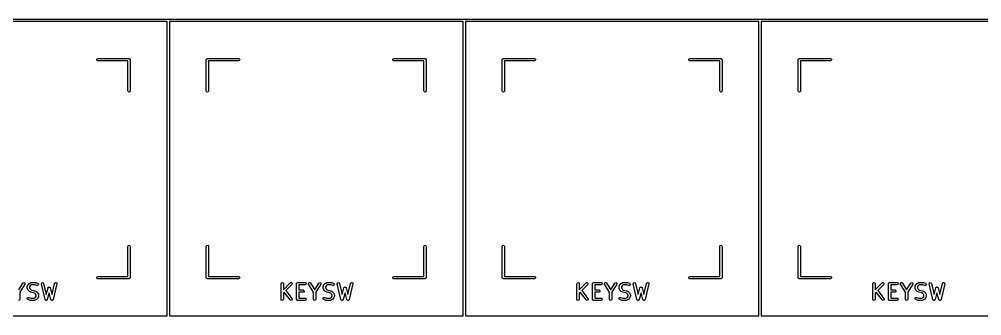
# Model space of a CAD drawing. Extents: x 382 to 810, y -162 to 0.
# Drawn here: x 605.6 to 667.5, y -83.2 to -64.1 of the extents above; entities that cross this region are included whole.
import ezdxf

# ---------------------------------------------------------------- set-up
doc = ezdxf.new("R2010")
doc.units = 0
doc.layers.add('BLACK', color=7, linetype='CONTINUOUS')

msp = doc.modelspace()

# ---------------------------------------------------------------- linework, layer by layer
at = {"layer": 'BLACK', "linetype": 'CONTINUOUS'}
for p, q in [((596.105, -64.1495), (615.155, -64.1495)), ((615.08, -64.2995), (596.18, -64.2995)), ((615.08, -83.1995), (615.08, -64.2995)), ((615.155, -64.1495), (634.205, -64.1495)), ((615.23, -64.2995), (615.23, -83.1995)), ((634.13, -64.2995), (615.23, -64.2995)), ((634.13, -83.1995), (634.13, -64.2995)), ((634.205, -64.1495), (653.255, -64.1495)), ((634.28, -64.2995), (634.28, -83.1995)), ((653.18, -64.2995), (634.28, -64.2995)), ((653.18, -83.1995), (653.18, -64.2995)), ((653.255, -64.1495), (672.305, -64.1495)), ((653.33, -64.2995), (653.33, -83.1995)), ((672.23, -64.2995), (653.33, -64.2995)), ((610.557, -66.7365), (610.582, -66.692)), ((610.566, -66.787), (610.557, -66.7365)), ((610.605, -66.82), (610.566, -66.787)), ((610.582, -66.692), (610.63, -66.6745)), ((610.63, -66.8245), (610.605, -66.82)), ((610.63, -66.6745), (612.63, -66.6745)), ((612.555, -66.8245), (610.63, -66.8245)), ((612.555, -68.7495), (612.555, -66.8245)), ((612.63, -66.6745), (612.64, -66.6762)), ((612.64, -66.6762), (612.644, -66.6756)), ((612.644, -66.6756), (612.646, -66.6773)), ((612.646, -66.6773), (612.656, -66.679)), ((612.656, -66.679), (612.671, -66.6915)), ((612.671, -66.6915), (612.688, -66.7013)), ((612.688, -66.7013), (612.69, -66.7076)), ((612.69, -66.7076), (612.695, -66.712)), ((612.695, -66.712), (612.699, -66.7312)), ((612.699, -66.7312), (612.705, -66.7495)), ((612.705, -66.7495), (612.705, -68.7495)), ((617.605, -66.7495), (617.607, -66.7397)), ((617.605, -68.7495), (617.605, -66.7495)), ((617.607, -66.7365), (617.608, -66.7336)), ((617.607, -66.7397), (617.607, -66.7365)), ((617.608, -66.7336), (617.61, -66.7238)), ((617.61, -66.7238), (617.623, -66.7089)), ((617.623, -66.7089), (617.632, -66.692)), ((617.632, -66.692), (617.639, -66.6897)), ((617.639, -66.6897), (617.643, -66.6845)), ((617.643, -66.6845), (617.662, -66.6812)), ((617.662, -66.6812), (617.68, -66.6745)), ((617.68, -66.6745), (619.68, -66.6745)), ((619.68, -66.8245), (617.755, -66.8245)), ((617.755, -66.8245), (617.755, -68.7495)), ((619.68, -66.6745), (619.706, -66.679)), ((619.729, -66.8069), (619.68, -66.8245)), ((619.706, -66.679), (619.745, -66.712)), ((619.754, -66.7625), (619.729, -66.8069)), ((619.745, -66.712), (619.754, -66.7625)), ((629.607, -66.7365), (629.632, -66.692)), ((629.616, -66.787), (629.607, -66.7365)), ((629.655, -66.82), (629.616, -66.787)), ((629.632, -66.692), (629.68, -66.6745)), ((629.68, -66.8245), (629.655, -66.82)), ((629.68, -66.6745), (631.68, -66.6745)), ((631.605, -66.8245), (629.68, -66.8245)), ((631.605, -68.7495), (631.605, -66.8245)), ((631.68, -66.6745), (631.69, -66.6762)), ((631.69, -66.6762), (631.694, -66.6756)), ((631.694, -66.6756), (631.696, -66.6773)), ((631.696, -66.6773), (631.706, -66.679)), ((631.706, -66.679), (631.721, -66.6915)), ((631.721, -66.6915), (631.738, -66.7013)), ((631.738, -66.7013), (631.74, -66.7076)), ((631.74, -66.7076), (631.745, -66.712)), ((631.745, -66.712), (631.749, -66.7312)), ((631.749, -66.7312), (631.755, -66.7495)), ((631.755, -66.7495), (631.755, -68.7495)), ((636.655, -66.7495), (636.657, -66.7397)), ((636.655, -68.7495), (636.655, -66.7495)), ((636.657, -66.7365), (636.658, -66.7336)), ((636.657, -66.7397), (636.657, -66.7365)), ((636.658, -66.7336), (636.66, -66.7238)), ((636.66, -66.7238), (636.673, -66.7089)), ((636.673, -66.7089), (636.682, -66.692)), ((636.682, -66.692), (636.689, -66.6897)), ((636.689, -66.6897), (636.693, -66.6845)), ((636.693, -66.6845), (636.712, -66.6812)), ((636.712, -66.6812), (636.73, -66.6745)), ((636.73, -66.6745), (638.73, -66.6745)), ((638.73, -66.8245), (636.805, -66.8245)), ((636.805, -66.8245), (636.805, -68.7495)), ((638.73, -66.6745), (638.756, -66.679)), ((638.779, -66.8069), (638.73, -66.8245)), ((638.756, -66.679), (638.795, -66.712)), ((638.804, -66.7625), (638.779, -66.8069)), ((638.795, -66.712), (638.804, -66.7625)), ((648.657, -66.7365), (648.682, -66.692)), ((648.666, -66.787), (648.657, -66.7365)), ((648.705, -66.82), (648.666, -66.787)), ((648.682, -66.692), (648.73, -66.6745)), ((648.73, -66.8245), (648.705, -66.82)), ((648.73, -66.6745), (650.73, -66.6745)), ((650.655, -66.8245), (648.73, -66.8245)), ((650.655, -68.7495), (650.655, -66.8245)), ((650.73, -66.6745), (650.74, -66.6762)), ((650.74, -66.6762), (650.744, -66.6756)), ((650.744, -66.6756), (650.746, -66.6773)), ((650.746, -66.6773), (650.756, -66.679)), ((650.756, -66.679), (650.771, -66.6915)), ((650.771, -66.6915), (650.788, -66.7013)), ((650.788, -66.7013), (650.79, -66.7076)), ((650.79, -66.7076), (650.795, -66.712)), ((650.795, -66.712), (650.799, -66.7312)), ((650.799, -66.7312), (650.805, -66.7495)), ((650.805, -66.7495), (650.805, -68.7495)), ((655.705, -66.7495), (655.707, -66.7397)), ((655.705, -68.7495), (655.705, -66.7495)), ((655.707, -66.7365), (655.708, -66.7336)), ((655.707, -66.7397), (655.707, -66.7365)), ((655.708, -66.7336), (655.71, -66.7238)), ((655.71, -66.7238), (655.723, -66.7089)), ((655.723, -66.7089), (655.732, -66.692)), ((655.732, -66.692), (655.739, -66.6897)), ((655.739, -66.6897), (655.743, -66.6845)), ((655.743, -66.6845), (655.762, -66.6812)), ((655.762, -66.6812), (655.78, -66.6745)), ((655.78, -66.6745), (657.78, -66.6745)), ((657.78, -66.8245), (655.855, -66.8245)), ((655.855, -66.8245), (655.855, -68.7495)), ((657.78, -66.6745), (657.806, -66.679)), ((657.829, -66.8069), (657.78, -66.8245)), ((657.806, -66.679), (657.845, -66.712)), ((657.854, -66.7625), (657.829, -66.8069)), ((657.845, -66.712), (657.854, -66.7625)), ((612.573, -68.7977), (612.555, -68.7495)), ((612.705, -68.7495), (612.701, -68.7751)), ((617.623, -68.7977), (617.605, -68.7495)), ((617.755, -68.7495), (617.751, -68.7751)), ((631.623, -68.7977), (631.605, -68.7495)), ((631.755, -68.7495), (631.751, -68.7751)), ((636.673, -68.7977), (636.655, -68.7495)), ((636.805, -68.7495), (636.801, -68.7751)), ((650.673, -68.7977), (650.655, -68.7495)), ((650.805, -68.7495), (650.801, -68.7751)), ((655.723, -68.7977), (655.705, -68.7495)), ((655.855, -68.7495), (655.851, -68.7751)), ((612.617, -68.8234), (612.573, -68.7977)), ((612.668, -68.8144), (612.617, -68.8234)), ((612.701, -68.7751), (612.668, -68.8144)), ((617.667, -68.8234), (617.623, -68.7977)), ((617.718, -68.8144), (617.667, -68.8234)), ((617.751, -68.7751), (617.718, -68.8144)), ((631.667, -68.8234), (631.623, -68.7977)), ((631.718, -68.8144), (631.667, -68.8234)), ((631.751, -68.7751), (631.718, -68.8144)), ((636.717, -68.8234), (636.673, -68.7977)), ((636.768, -68.8144), (636.717, -68.8234)), ((636.801, -68.7751), (636.768, -68.8144)), ((650.717, -68.8234), (650.673, -68.7977)), ((650.768, -68.8144), (650.717, -68.8234)), ((650.801, -68.7751), (650.768, -68.8144)), ((655.767, -68.8234), (655.723, -68.7977)), ((655.818, -68.8144), (655.767, -68.8234)), ((655.851, -68.7751), (655.818, -68.8144)), ((612.56, -78.7238), (612.593, -78.6845)), ((612.593, -78.6845), (612.644, -78.6756)), ((612.644, -78.6756), (612.688, -78.7013)), ((617.61, -78.7238), (617.643, -78.6845)), ((617.643, -78.6845), (617.694, -78.6756)), ((617.694, -78.6756), (617.738, -78.7013)), ((631.61, -78.7238), (631.643, -78.6845)), ((631.643, -78.6845), (631.694, -78.6756)), ((631.694, -78.6756), (631.738, -78.7013)), ((636.66, -78.7238), (636.693, -78.6845)), ((636.693, -78.6845), (636.744, -78.6756)), ((636.744, -78.6756), (636.788, -78.7013)), ((650.66, -78.7238), (650.693, -78.6845)), ((650.693, -78.6845), (650.744, -78.6756)), ((650.744, -78.6756), (650.788, -78.7013)), ((655.71, -78.7238), (655.743, -78.6845)), ((655.743, -78.6845), (655.794, -78.6756)), ((655.794, -78.6756), (655.838, -78.7013)), ((612.555, -78.7495), (612.56, -78.7238)), ((612.555, -80.6745), (612.555, -78.7495)), ((612.688, -78.7013), (612.705, -78.7495)), ((612.705, -78.7495), (612.705, -80.7495)), ((617.605, -78.7495), (617.61, -78.7238)), ((617.605, -80.7495), (617.605, -78.7495)), ((617.738, -78.7013), (617.755, -78.7495)), ((617.755, -78.7495), (617.755, -80.6745)), ((631.605, -78.7495), (631.61, -78.7238)), ((631.605, -80.6745), (631.605, -78.7495)), ((631.738, -78.7013), (631.755, -78.7495)), ((631.755, -78.7495), (631.755, -80.7495)), ((636.655, -78.7495), (636.66, -78.7238)), ((636.655, -80.7495), (636.655, -78.7495)), ((636.788, -78.7013), (636.805, -78.7495)), ((636.805, -78.7495), (636.805, -80.6745)), ((650.655, -78.7495), (650.66, -78.7238)), ((650.655, -80.6745), (650.655, -78.7495)), ((650.788, -78.7013), (650.805, -78.7495)), ((650.805, -78.7495), (650.805, -80.7495)), ((655.705, -78.7495), (655.71, -78.7238)), ((655.705, -80.7495), (655.705, -78.7495)), ((655.838, -78.7013), (655.855, -78.7495)), ((655.855, -78.7495), (655.855, -80.6745)), ((605.535, -81.5259), (605.805, -81.1015)), ((605.805, -81.1015), (605.823, -81.0823)), ((605.823, -81.0823), (605.872, -81.0669)), ((605.872, -81.0669), (605.919, -81.0865)), ((605.919, -81.0865), (605.943, -81.132)), ((605.943, -81.132), (605.932, -81.1821)), ((606.149, -81.184), (606.197, -81.1364)), ((606.197, -81.1364), (606.215, -81.1235)), ((606.215, -81.1235), (606.216, -81.1223)), ((606.216, -81.1223), (606.311, -81.0747)), ((606.311, -81.0747), (606.336, -81.0673)), ((606.336, -81.0673), (606.341, -81.0683)), ((606.341, -81.0683), (606.345, -81.0668)), ((606.345, -81.0668), (606.583, -81.0668)), ((606.583, -81.0668), (606.605, -81.0707)), ((606.605, -81.0707), (606.607, -81.0707)), ((606.607, -81.0707), (606.749, -81.1183)), ((606.749, -81.1183), (606.772, -81.1307)), ((606.772, -81.1307), (606.799, -81.1744)), ((606.985, -81.1332), (607.008, -81.0873)), ((606.986, -81.1592), (606.985, -81.1332)), ((607.224, -82.1592), (606.986, -81.1592)), ((607.008, -81.0873), (607.055, -81.0669)), ((607.055, -81.0669), (607.104, -81.0816)), ((607.104, -81.0816), (607.132, -81.1244)), ((607.132, -81.1244), (607.301, -81.8353)), ((607.674, -81.8353), (607.843, -81.1244)), ((607.989, -81.1592), (607.751, -82.1592)), ((607.843, -81.1244), (607.854, -81.1005)), ((607.854, -81.1005), (607.895, -81.0699)), ((607.895, -81.0699), (607.946, -81.073)), ((607.946, -81.073), (607.983, -81.1082)), ((607.983, -81.1082), (607.989, -81.1592)), ((610.557, -80.7365), (610.582, -80.692)), ((610.566, -80.787), (610.557, -80.7365)), ((610.605, -80.82), (610.566, -80.787)), ((610.582, -80.692), (610.63, -80.6745)), ((610.63, -80.8245), (610.605, -80.82)), ((610.63, -80.6745), (612.555, -80.6745)), ((612.63, -80.8245), (610.63, -80.8245)), ((612.649, -80.8178), (612.63, -80.8245)), ((612.668, -80.8144), (612.649, -80.8178)), ((612.672, -80.8093), (612.668, -80.8144)), ((612.679, -80.8069), (612.672, -80.8093)), ((612.688, -80.7901), (612.679, -80.8069)), ((612.701, -80.7751), (612.688, -80.7901)), ((612.703, -80.7654), (612.701, -80.7751)), ((612.704, -80.7625), (612.703, -80.7654)), ((612.705, -80.7495), (612.704, -80.7592)), ((612.704, -80.7592), (612.704, -80.7625)), ((617.612, -80.7678), (617.605, -80.7495)), ((617.616, -80.787), (617.612, -80.7678)), ((617.621, -80.7913), (617.616, -80.787)), ((617.623, -80.7977), (617.621, -80.7913)), ((617.64, -80.8074), (617.623, -80.7977)), ((617.655, -80.82), (617.64, -80.8074)), ((617.665, -80.8217), (617.655, -80.82)), ((617.667, -80.8234), (617.665, -80.8217)), ((617.671, -80.8228), (617.667, -80.8234)), ((617.68, -80.8245), (617.671, -80.8228)), ((619.68, -80.8245), (617.68, -80.8245)), ((617.755, -80.6745), (619.68, -80.6745)), ((619.68, -80.6745), (619.706, -80.679)), ((619.729, -80.8069), (619.68, -80.8245)), ((619.706, -80.679), (619.745, -80.712)), ((619.754, -80.7625), (619.729, -80.8069)), ((619.745, -80.712), (619.754, -80.7625)), ((622.415, -81.1418), (622.42, -81.1162)), ((622.415, -82.1418), (622.415, -81.1418)), ((622.42, -81.1162), (622.453, -81.0769)), ((622.453, -81.0769), (622.503, -81.0679)), ((622.503, -81.0679), (622.547, -81.0936)), ((622.547, -81.0936), (622.565, -81.1418)), ((622.565, -81.5322), (623.008, -81.0888)), ((622.565, -81.1418), (622.565, -81.5322)), ((623.008, -81.0888), (623.03, -81.0738)), ((623.03, -81.0738), (623.081, -81.0694)), ((623.081, -81.0694), (623.123, -81.0988)), ((623.136, -81.1483), (623.114, -81.1948)), ((623.123, -81.0988), (623.136, -81.1483)), ((623.415, -81.1418), (623.417, -81.1321)), ((623.415, -82.1418), (623.415, -81.1418)), ((623.416, -81.1288), (623.418, -81.1259)), ((623.417, -81.1321), (623.416, -81.1288)), ((623.418, -81.1259), (623.42, -81.1162)), ((623.42, -81.1162), (623.432, -81.1012)), ((623.432, -81.1012), (623.442, -81.0844)), ((623.442, -81.0844), (623.448, -81.082)), ((623.448, -81.082), (623.453, -81.0769)), ((623.453, -81.0769), (623.472, -81.0735)), ((623.472, -81.0735), (623.49, -81.0668)), ((623.49, -81.0668), (623.966, -81.0668)), ((623.966, -81.0668), (623.992, -81.0713)), ((623.992, -81.0713), (624.031, -81.1043)), ((624.04, -81.1548), (624.014, -81.1993)), ((624.031, -81.1043), (624.04, -81.1548)), ((624.179, -81.158), (624.185, -81.1071)), ((624.189, -81.1821), (624.179, -81.158)), ((624.185, -81.1071), (624.223, -81.0725)), ((624.223, -81.0725), (624.275, -81.0703)), ((624.275, -81.0703), (624.315, -81.1015)), ((624.315, -81.1015), (624.585, -81.5259)), ((624.585, -81.5259), (624.855, -81.1015)), ((624.855, -81.1015), (624.873, -81.0823)), ((624.873, -81.0823), (624.922, -81.0669)), ((624.922, -81.0669), (624.969, -81.0865)), ((624.969, -81.0865), (624.993, -81.132)), ((624.993, -81.132), (624.982, -81.1821)), ((625.199, -81.184), (625.247, -81.1364)), ((625.247, -81.1364), (625.265, -81.1235)), ((625.265, -81.1235), (625.266, -81.1223)), ((625.266, -81.1223), (625.361, -81.0747)), ((625.361, -81.0747), (625.386, -81.0673)), ((625.386, -81.0673), (625.391, -81.0683)), ((625.391, -81.0683), (625.395, -81.0668)), ((625.395, -81.0668), (625.633, -81.0668)), ((625.633, -81.0668), (625.655, -81.0707)), ((625.655, -81.0707), (625.657, -81.0707)), ((625.657, -81.0707), (625.799, -81.1183)), ((625.799, -81.1183), (625.822, -81.1307)), ((625.822, -81.1307), (625.849, -81.1744)), ((626.035, -81.1332), (626.058, -81.0873)), ((626.036, -81.1592), (626.035, -81.1332)), ((626.274, -82.1592), (626.036, -81.1592)), ((626.058, -81.0873), (626.105, -81.0669)), ((626.105, -81.0669), (626.154, -81.0816)), ((626.154, -81.0816), (626.182, -81.1244)), ((626.182, -81.1244), (626.351, -81.8353)), ((626.724, -81.8353), (626.893, -81.1244)), ((627.039, -81.1592), (626.801, -82.1592)), ((626.893, -81.1244), (626.904, -81.1005)), ((626.904, -81.1005), (626.945, -81.0699)), ((626.945, -81.0699), (626.996, -81.073)), ((626.996, -81.073), (627.033, -81.1082)), ((627.033, -81.1082), (627.039, -81.1592)), ((629.607, -80.7365), (629.632, -80.692)), ((629.616, -80.787), (629.607, -80.7365)), ((629.655, -80.82), (629.616, -80.787)), ((629.632, -80.692), (629.68, -80.6745)), ((629.68, -80.8245), (629.655, -80.82)), ((629.68, -80.6745), (631.605, -80.6745)), ((631.68, -80.8245), (629.68, -80.8245)), ((631.699, -80.8178), (631.68, -80.8245)), ((631.718, -80.8144), (631.699, -80.8178)), ((631.722, -80.8093), (631.718, -80.8144)), ((631.729, -80.8069), (631.722, -80.8093)), ((631.738, -80.7901), (631.729, -80.8069)), ((631.751, -80.7751), (631.738, -80.7901)), ((631.753, -80.7654), (631.751, -80.7751)), ((631.754, -80.7625), (631.753, -80.7654)), ((631.755, -80.7495), (631.754, -80.7592)), ((631.754, -80.7592), (631.754, -80.7625)), ((636.662, -80.7678), (636.655, -80.7495)), ((636.666, -80.787), (636.662, -80.7678)), ((636.671, -80.7913), (636.666, -80.787)), ((636.673, -80.7977), (636.671, -80.7913)), ((636.69, -80.8074), (636.673, -80.7977)), ((636.705, -80.82), (636.69, -80.8074)), ((636.715, -80.8217), (636.705, -80.82)), ((636.717, -80.8234), (636.715, -80.8217)), ((636.721, -80.8228), (636.717, -80.8234)), ((636.73, -80.8245), (636.721, -80.8228)), ((638.73, -80.8245), (636.73, -80.8245)), ((636.805, -80.6745), (638.73, -80.6745)), ((638.73, -80.6745), (638.756, -80.679)), ((638.779, -80.8069), (638.73, -80.8245)), ((638.756, -80.679), (638.795, -80.712)), ((638.804, -80.7625), (638.779, -80.8069)), ((638.795, -80.712), (638.804, -80.7625)), ((641.465, -81.1418), (641.47, -81.1162)), ((641.465, -82.1418), (641.465, -81.1418)), ((641.47, -81.1162), (641.503, -81.0769)), ((641.503, -81.0769), (641.553, -81.0679)), ((641.553, -81.0679), (641.597, -81.0936)), ((641.597, -81.0936), (641.615, -81.1418)), ((641.615, -81.5322), (642.058, -81.0888)), ((641.615, -81.1418), (641.615, -81.5322)), ((642.058, -81.0888), (642.08, -81.0738)), ((642.08, -81.0738), (642.131, -81.0694)), ((642.131, -81.0694), (642.173, -81.0988)), ((642.186, -81.1483), (642.164, -81.1948)), ((642.173, -81.0988), (642.186, -81.1483)), ((642.465, -81.1418), (642.467, -81.1321)), ((642.465, -82.1418), (642.465, -81.1418)), ((642.466, -81.1288), (642.468, -81.1259)), ((642.467, -81.1321), (642.466, -81.1288)), ((642.468, -81.1259), (642.47, -81.1162)), ((642.47, -81.1162), (642.482, -81.1012)), ((642.482, -81.1012), (642.492, -81.0844)), ((642.492, -81.0844), (642.498, -81.082)), ((642.498, -81.082), (642.503, -81.0769)), ((642.503, -81.0769), (642.522, -81.0735)), ((642.522, -81.0735), (642.54, -81.0668)), ((642.54, -81.0668), (643.016, -81.0668)), ((643.016, -81.0668), (643.042, -81.0713)), ((643.042, -81.0713), (643.081, -81.1043)), ((643.09, -81.1548), (643.064, -81.1993)), ((643.081, -81.1043), (643.09, -81.1548)), ((643.229, -81.158), (643.235, -81.1071)), ((643.239, -81.1821), (643.229, -81.158)), ((643.235, -81.1071), (643.273, -81.0725)), ((643.273, -81.0725), (643.325, -81.0703)), ((643.325, -81.0703), (643.365, -81.1015)), ((643.365, -81.1015), (643.635, -81.5259)), ((643.635, -81.5259), (643.905, -81.1015)), ((643.905, -81.1015), (643.923, -81.0823)), ((643.923, -81.0823), (643.972, -81.0669)), ((643.972, -81.0669), (644.019, -81.0865)), ((644.019, -81.0865), (644.043, -81.132)), ((644.043, -81.132), (644.032, -81.1821)), ((644.249, -81.184), (644.297, -81.1364)), ((644.297, -81.1364), (644.315, -81.1235)), ((644.315, -81.1235), (644.316, -81.1223)), ((644.316, -81.1223), (644.411, -81.0747)), ((644.411, -81.0747), (644.436, -81.0673)), ((644.436, -81.0673), (644.441, -81.0683)), ((644.441, -81.0683), (644.445, -81.0668)), ((644.445, -81.0668), (644.683, -81.0668)), ((644.683, -81.0668), (644.705, -81.0707)), ((644.705, -81.0707), (644.707, -81.0707)), ((644.707, -81.0707), (644.849, -81.1183)), ((644.849, -81.1183), (644.872, -81.1307)), ((644.872, -81.1307), (644.899, -81.1744)), ((645.085, -81.1332), (645.108, -81.0873)), ((645.086, -81.1592), (645.085, -81.1332)), ((645.324, -82.1592), (645.086, -81.1592)), ((645.108, -81.0873), (645.155, -81.0669)), ((645.155, -81.0669), (645.204, -81.0816)), ((645.204, -81.0816), (645.232, -81.1244)), ((645.232, -81.1244), (645.401, -81.8353)), ((645.774, -81.8353), (645.943, -81.1244)), ((646.089, -81.1592), (645.851, -82.1592)), ((645.943, -81.1244), (645.954, -81.1005)), ((645.954, -81.1005), (645.995, -81.0699)), ((645.995, -81.0699), (646.046, -81.073)), ((646.046, -81.073), (646.083, -81.1082)), ((646.083, -81.1082), (646.089, -81.1592)), ((648.657, -80.7365), (648.682, -80.692)), ((648.666, -80.787), (648.657, -80.7365)), ((648.705, -80.82), (648.666, -80.787)), ((648.682, -80.692), (648.73, -80.6745)), ((648.73, -80.8245), (648.705, -80.82)), ((648.73, -80.6745), (650.655, -80.6745)), ((650.73, -80.8245), (648.73, -80.8245)), ((650.749, -80.8178), (650.73, -80.8245)), ((650.768, -80.8144), (650.749, -80.8178)), ((650.772, -80.8093), (650.768, -80.8144)), ((650.779, -80.8069), (650.772, -80.8093)), ((650.788, -80.7901), (650.779, -80.8069)), ((650.801, -80.7751), (650.788, -80.7901)), ((650.803, -80.7654), (650.801, -80.7751)), ((650.804, -80.7625), (650.803, -80.7654)), ((650.805, -80.7495), (650.804, -80.7592)), ((650.804, -80.7592), (650.804, -80.7625)), ((655.712, -80.7678), (655.705, -80.7495)), ((655.716, -80.787), (655.712, -80.7678)), ((655.721, -80.7913), (655.716, -80.787)), ((655.723, -80.7977), (655.721, -80.7913)), ((655.74, -80.8074), (655.723, -80.7977)), ((655.755, -80.82), (655.74, -80.8074)), ((655.765, -80.8217), (655.755, -80.82)), ((655.767, -80.8234), (655.765, -80.8217)), ((655.771, -80.8228), (655.767, -80.8234)), ((655.78, -80.8245), (655.771, -80.8228)), ((657.78, -80.8245), (655.78, -80.8245)), ((655.855, -80.6745), (657.78, -80.6745)), ((657.78, -80.6745), (657.806, -80.679)), ((657.829, -80.8069), (657.78, -80.8245)), ((657.806, -80.679), (657.845, -80.712)), ((657.854, -80.7625), (657.829, -80.8069)), ((657.845, -80.712), (657.854, -80.7625)), ((660.515, -81.1418), (660.52, -81.1162)), ((660.515, -82.1418), (660.515, -81.1418)), ((660.52, -81.1162), (660.553, -81.0769)), ((660.553, -81.0769), (660.603, -81.0679)), ((660.603, -81.0679), (660.647, -81.0936)), ((660.647, -81.0936), (660.665, -81.1418)), ((660.665, -81.5322), (661.108, -81.0888)), ((660.665, -81.1418), (660.665, -81.5322)), ((661.108, -81.0888), (661.13, -81.0738)), ((661.13, -81.0738), (661.181, -81.0694)), ((661.181, -81.0694), (661.223, -81.0988)), ((661.236, -81.1483), (661.214, -81.1948)), ((661.223, -81.0988), (661.236, -81.1483)), ((661.515, -81.1418), (661.517, -81.1321)), ((661.515, -82.1418), (661.515, -81.1418)), ((661.516, -81.1288), (661.518, -81.1259)), ((661.517, -81.1321), (661.516, -81.1288)), ((661.518, -81.1259), (661.52, -81.1162)), ((661.52, -81.1162), (661.532, -81.1012)), ((661.532, -81.1012), (661.542, -81.0844)), ((661.542, -81.0844), (661.548, -81.082)), ((661.548, -81.082), (661.553, -81.0769)), ((661.553, -81.0769), (661.572, -81.0735)), ((661.572, -81.0735), (661.59, -81.0668)), ((661.59, -81.0668), (662.066, -81.0668)), ((662.066, -81.0668), (662.092, -81.0713)), ((662.092, -81.0713), (662.131, -81.1043)), ((662.14, -81.1548), (662.114, -81.1993)), ((662.131, -81.1043), (662.14, -81.1548)), ((662.279, -81.158), (662.285, -81.1071)), ((662.289, -81.1821), (662.279, -81.158)), ((662.285, -81.1071), (662.323, -81.0725)), ((662.323, -81.0725), (662.375, -81.0703)), ((662.375, -81.0703), (662.415, -81.1015)), ((662.415, -81.1015), (662.685, -81.5259)), ((662.685, -81.5259), (662.955, -81.1015)), ((662.955, -81.1015), (662.973, -81.0823)), ((662.973, -81.0823), (663.022, -81.0669)), ((663.022, -81.0669), (663.069, -81.0865)), ((663.069, -81.0865), (663.093, -81.132)), ((663.093, -81.132), (663.082, -81.1821)), ((663.299, -81.184), (663.347, -81.1364)), ((663.347, -81.1364), (663.365, -81.1235)), ((663.365, -81.1235), (663.366, -81.1223)), ((663.366, -81.1223), (663.461, -81.0747)), ((663.461, -81.0747), (663.486, -81.0673)), ((663.486, -81.0673), (663.491, -81.0683)), ((663.491, -81.0683), (663.495, -81.0668)), ((663.495, -81.0668), (663.733, -81.0668)), ((663.733, -81.0668), (663.755, -81.0707)), ((663.755, -81.0707), (663.757, -81.0707)), ((663.757, -81.0707), (663.899, -81.1183)), ((663.899, -81.1183), (663.922, -81.1307)), ((663.922, -81.1307), (663.949, -81.1744)), ((664.135, -81.1332), (664.158, -81.0873)), ((664.136, -81.1592), (664.135, -81.1332)), ((664.374, -82.1592), (664.136, -81.1592)), ((664.158, -81.0873), (664.205, -81.0669)), ((664.205, -81.0669), (664.254, -81.0816)), ((664.254, -81.0816), (664.282, -81.1244)), ((664.282, -81.1244), (664.451, -81.8353)), ((664.824, -81.8353), (664.993, -81.1244)), ((665.139, -81.1592), (664.901, -82.1592)), ((664.993, -81.1244), (665.004, -81.1005)), ((665.004, -81.1005), (665.045, -81.0699)), ((665.045, -81.0699), (665.096, -81.073)), ((665.096, -81.073), (665.133, -81.1082)), ((665.133, -81.1082), (665.139, -81.1592)), ((605.932, -81.1821), (605.61, -81.6875)), ((605.61, -81.6875), (605.61, -82.1418)), ((606.079, -81.3323), (606.084, -81.3066)), ((606.079, -81.4275), (606.079, -81.3323)), ((606.081, -81.4317), (606.079, -81.4275)), ((606.08, -81.4361), (606.081, -81.4317)), ((606.087, -81.4611), (606.08, -81.4361)), ((606.084, -81.3066), (606.087, -81.3032)), ((606.087, -81.2987), (606.135, -81.2035)), ((606.087, -81.3032), (606.087, -81.2987)), ((606.135, -81.5563), (606.087, -81.4611)), ((606.135, -81.2035), (606.148, -81.1855)), ((606.136, -81.5574), (606.135, -81.5563)), ((606.149, -81.5758), (606.136, -81.5574)), ((606.148, -81.1855), (606.149, -81.184)), ((606.197, -81.6234), (606.149, -81.5758)), ((606.198, -81.6241), (606.197, -81.6234)), ((606.216, -81.6375), (606.198, -81.6241)), ((606.311, -81.6851), (606.216, -81.6375)), ((606.264, -81.2815), (606.229, -81.35)), ((606.229, -81.35), (606.229, -81.4098)), ((606.229, -81.4098), (606.264, -81.4783)), ((606.294, -81.2511), (606.264, -81.2815)), ((606.264, -81.4783), (606.294, -81.5087)), ((606.362, -81.2168), (606.294, -81.2511)), ((606.294, -81.5087), (606.371, -81.5472)), ((606.315, -81.6855), (606.311, -81.6851)), ((606.327, -81.6908), (606.315, -81.6855)), ((606.509, -81.7364), (606.327, -81.6908)), ((606.571, -81.2168), (606.362, -81.2168)), ((606.371, -81.5472), (606.553, -81.5929)), ((606.586, -81.7749), (606.509, -81.7364)), ((606.553, -81.5929), (606.565, -81.5981)), ((606.565, -81.5981), (606.569, -81.5985)), ((606.569, -81.5985), (606.664, -81.6462)), ((606.702, -81.2606), (606.571, -81.2168)), ((606.616, -81.8053), (606.586, -81.7749)), ((606.664, -81.6462), (606.682, -81.6595)), ((606.682, -81.6595), (606.684, -81.6602)), ((606.684, -81.6602), (606.731, -81.7078)), ((606.753, -81.2592), (606.702, -81.2606)), ((606.731, -81.7078), (606.744, -81.7262)), ((606.744, -81.7262), (606.745, -81.7273)), ((606.745, -81.7273), (606.793, -81.8226)), ((606.792, -81.2251), (606.753, -81.2592)), ((606.799, -81.1744), (606.792, -81.2251)), ((607.301, -81.8353), (607.415, -81.4082)), ((607.488, -81.7186), (607.37, -82.1611)), ((607.415, -81.4082), (607.426, -81.3846)), ((607.426, -81.3846), (607.432, -81.3806)), ((607.432, -81.3806), (607.435, -81.3744)), ((607.435, -81.3744), (607.452, -81.3662)), ((607.452, -81.3662), (607.468, -81.3551)), ((607.468, -81.3551), (607.475, -81.3557)), ((607.475, -81.3557), (607.481, -81.3528)), ((607.481, -81.3528), (607.5, -81.3578)), ((607.606, -82.1611), (607.488, -81.7186)), ((607.5, -81.3578), (607.519, -81.3595)), ((607.519, -81.3595), (607.524, -81.3644)), ((607.524, -81.3644), (607.531, -81.3661)), ((607.531, -81.3661), (607.542, -81.382)), ((607.542, -81.382), (607.556, -81.3957)), ((607.556, -81.3957), (607.556, -81.4026)), ((607.556, -81.4026), (607.56, -81.4082)), ((607.56, -81.4082), (607.674, -81.8353)), ((622.625, -81.6846), (622.565, -81.7443)), ((622.565, -81.7443), (622.565, -82.1418)), ((623.001, -82.1868), (622.625, -81.6846)), ((623.114, -81.1948), (622.732, -81.5774)), ((622.732, -81.5774), (623.121, -82.0968)), ((623.966, -81.2168), (623.565, -81.2168)), ((623.565, -81.2168), (623.565, -81.543)), ((623.565, -81.543), (623.823, -81.543)), ((623.823, -81.693), (623.565, -81.693)), ((623.565, -81.693), (623.565, -82.0668)), ((623.823, -81.543), (623.849, -81.5475)), ((623.872, -81.6755), (623.823, -81.693)), ((623.849, -81.5475), (623.888, -81.5805)), ((623.897, -81.631), (623.872, -81.6755)), ((623.888, -81.5805), (623.897, -81.631)), ((624.014, -81.1993), (623.966, -81.2168)), ((624.51, -81.6875), (624.189, -81.1821)), ((624.51, -82.1418), (624.51, -81.6875)), ((624.982, -81.1821), (624.66, -81.6875)), ((624.66, -81.6875), (624.66, -82.1418)), ((625.129, -81.3323), (625.134, -81.3066)), ((625.129, -81.4275), (625.129, -81.3323)), ((625.131, -81.4317), (625.129, -81.4275)), ((625.13, -81.4361), (625.131, -81.4317)), ((625.137, -81.4611), (625.13, -81.4361)), ((625.134, -81.3066), (625.137, -81.3032)), ((625.137, -81.2987), (625.185, -81.2035)), ((625.137, -81.3032), (625.137, -81.2987)), ((625.185, -81.5563), (625.137, -81.4611)), ((625.185, -81.2035), (625.198, -81.1855)), ((625.186, -81.5574), (625.185, -81.5563)), ((625.199, -81.5758), (625.186, -81.5574)), ((625.198, -81.1855), (625.199, -81.184)), ((625.247, -81.6234), (625.199, -81.5758)), ((625.248, -81.6241), (625.247, -81.6234)), ((625.266, -81.6375), (625.248, -81.6241)), ((625.361, -81.6851), (625.266, -81.6375)), ((625.314, -81.2815), (625.279, -81.35)), ((625.279, -81.35), (625.279, -81.4098)), ((625.279, -81.4098), (625.314, -81.4783)), ((625.344, -81.2511), (625.314, -81.2815)), ((625.314, -81.4783), (625.344, -81.5087)), ((625.412, -81.2168), (625.344, -81.2511)), ((625.344, -81.5087), (625.421, -81.5472)), ((625.365, -81.6855), (625.361, -81.6851)), ((625.377, -81.6908), (625.365, -81.6855)), ((625.559, -81.7364), (625.377, -81.6908)), ((625.621, -81.2168), (625.412, -81.2168)), ((625.421, -81.5472), (625.603, -81.5929)), ((625.636, -81.7749), (625.559, -81.7364)), ((625.603, -81.5929), (625.615, -81.5981)), ((625.615, -81.5981), (625.619, -81.5985)), ((625.619, -81.5985), (625.714, -81.6462)), ((625.752, -81.2606), (625.621, -81.2168)), ((625.666, -81.8053), (625.636, -81.7749)), ((625.714, -81.6462), (625.732, -81.6595)), ((625.732, -81.6595), (625.734, -81.6602)), ((625.734, -81.6602), (625.781, -81.7078)), ((625.803, -81.2592), (625.752, -81.2606)), ((625.781, -81.7078), (625.794, -81.7262)), ((625.794, -81.7262), (625.795, -81.7273)), ((625.795, -81.7273), (625.843, -81.8226)), ((625.842, -81.2251), (625.803, -81.2592)), ((625.849, -81.1744), (625.842, -81.2251)), ((626.351, -81.8353), (626.465, -81.4082)), ((626.538, -81.7186), (626.42, -82.1611)), ((626.465, -81.4082), (626.476, -81.3846)), ((626.476, -81.3846), (626.482, -81.3806)), ((626.482, -81.3806), (626.485, -81.3744)), ((626.485, -81.3744), (626.502, -81.3662)), ((626.502, -81.3662), (626.518, -81.3551)), ((626.518, -81.3551), (626.525, -81.3557)), ((626.525, -81.3557), (626.531, -81.3528)), ((626.531, -81.3528), (626.55, -81.3578)), ((626.656, -82.1611), (626.538, -81.7186)), ((626.55, -81.3578), (626.569, -81.3595)), ((626.569, -81.3595), (626.574, -81.3644)), ((626.574, -81.3644), (626.581, -81.3661)), ((626.581, -81.3661), (626.592, -81.382)), ((626.592, -81.382), (626.606, -81.3957)), ((626.606, -81.3957), (626.606, -81.4026)), ((626.606, -81.4026), (626.61, -81.4082)), ((626.61, -81.4082), (626.724, -81.8353)), ((641.675, -81.6846), (641.615, -81.7443)), ((641.615, -81.7443), (641.615, -82.1418)), ((642.051, -82.1868), (641.675, -81.6846)), ((642.164, -81.1948), (641.782, -81.5774)), ((641.782, -81.5774), (642.171, -82.0968)), ((643.016, -81.2168), (642.615, -81.2168)), ((642.615, -81.2168), (642.615, -81.543)), ((642.615, -81.543), (642.873, -81.543)), ((642.873, -81.693), (642.615, -81.693)), ((642.615, -81.693), (642.615, -82.0668)), ((642.873, -81.543), (642.899, -81.5475)), ((642.922, -81.6755), (642.873, -81.693)), ((642.899, -81.5475), (642.938, -81.5805)), ((642.947, -81.631), (642.922, -81.6755)), ((642.938, -81.5805), (642.947, -81.631)), ((643.064, -81.1993), (643.016, -81.2168)), ((643.56, -81.6875), (643.239, -81.1821)), ((643.56, -82.1418), (643.56, -81.6875)), ((644.032, -81.1821), (643.71, -81.6875)), ((643.71, -81.6875), (643.71, -82.1418)), ((644.179, -81.3323), (644.184, -81.3066)), ((644.179, -81.4275), (644.179, -81.3323)), ((644.181, -81.4317), (644.179, -81.4275)), ((644.18, -81.4361), (644.181, -81.4317)), ((644.187, -81.4611), (644.18, -81.4361)), ((644.184, -81.3066), (644.187, -81.3032)), ((644.187, -81.2987), (644.235, -81.2035)), ((644.187, -81.3032), (644.187, -81.2987)), ((644.235, -81.5563), (644.187, -81.4611)), ((644.235, -81.2035), (644.248, -81.1855)), ((644.236, -81.5574), (644.235, -81.5563)), ((644.249, -81.5758), (644.236, -81.5574)), ((644.248, -81.1855), (644.249, -81.184)), ((644.297, -81.6234), (644.249, -81.5758)), ((644.298, -81.6241), (644.297, -81.6234)), ((644.316, -81.6375), (644.298, -81.6241)), ((644.411, -81.6851), (644.316, -81.6375)), ((644.364, -81.2815), (644.329, -81.35)), ((644.329, -81.35), (644.329, -81.4098)), ((644.329, -81.4098), (644.364, -81.4783)), ((644.394, -81.2511), (644.364, -81.2815)), ((644.364, -81.4783), (644.394, -81.5087)), ((644.462, -81.2168), (644.394, -81.2511)), ((644.394, -81.5087), (644.471, -81.5472)), ((644.415, -81.6855), (644.411, -81.6851)), ((644.427, -81.6908), (644.415, -81.6855)), ((644.609, -81.7364), (644.427, -81.6908)), ((644.671, -81.2168), (644.462, -81.2168)), ((644.471, -81.5472), (644.653, -81.5929)), ((644.686, -81.7749), (644.609, -81.7364)), ((644.653, -81.5929), (644.665, -81.5981)), ((644.665, -81.5981), (644.669, -81.5985)), ((644.669, -81.5985), (644.764, -81.6462)), ((644.802, -81.2606), (644.671, -81.2168)), ((644.716, -81.8053), (644.686, -81.7749)), ((644.764, -81.6462), (644.782, -81.6595)), ((644.782, -81.6595), (644.784, -81.6602)), ((644.784, -81.6602), (644.831, -81.7078)), ((644.853, -81.2592), (644.802, -81.2606)), ((644.831, -81.7078), (644.844, -81.7262)), ((644.844, -81.7262), (644.845, -81.7273)), ((644.845, -81.7273), (644.893, -81.8226)), ((644.892, -81.2251), (644.853, -81.2592)), ((644.899, -81.1744), (644.892, -81.2251)), ((645.401, -81.8353), (645.515, -81.4082)), ((645.588, -81.7186), (645.47, -82.1611)), ((645.515, -81.4082), (645.526, -81.3846)), ((645.526, -81.3846), (645.532, -81.3806)), ((645.532, -81.3806), (645.535, -81.3744)), ((645.535, -81.3744), (645.552, -81.3662)), ((645.552, -81.3662), (645.568, -81.3551)), ((645.568, -81.3551), (645.575, -81.3557)), ((645.575, -81.3557), (645.581, -81.3528)), ((645.581, -81.3528), (645.6, -81.3578)), ((645.706, -82.1611), (645.588, -81.7186)), ((645.6, -81.3578), (645.619, -81.3595)), ((645.619, -81.3595), (645.624, -81.3644)), ((645.624, -81.3644), (645.631, -81.3661)), ((645.631, -81.3661), (645.642, -81.382)), ((645.642, -81.382), (645.656, -81.3957)), ((645.656, -81.3957), (645.656, -81.4026)), ((645.656, -81.4026), (645.66, -81.4082)), ((645.66, -81.4082), (645.774, -81.8353)), ((660.725, -81.6846), (660.665, -81.7443)), ((660.665, -81.7443), (660.665, -82.1418)), ((661.101, -82.1868), (660.725, -81.6846)), ((661.214, -81.1948), (660.832, -81.5774)), ((660.832, -81.5774), (661.221, -82.0968)), ((662.066, -81.2168), (661.665, -81.2168)), ((661.665, -81.2168), (661.665, -81.543)), ((661.665, -81.543), (661.923, -81.543)), ((661.923, -81.693), (661.665, -81.693)), ((661.665, -81.693), (661.665, -82.0668)), ((661.923, -81.543), (661.949, -81.5475)), ((661.972, -81.6755), (661.923, -81.693)), ((661.949, -81.5475), (661.988, -81.5805)), ((661.997, -81.631), (661.972, -81.6755)), ((661.988, -81.5805), (661.997, -81.631)), ((662.114, -81.1993), (662.066, -81.2168)), ((662.61, -81.6875), (662.289, -81.1821)), ((662.61, -82.1418), (662.61, -81.6875)), ((663.082, -81.1821), (662.76, -81.6875)), ((662.76, -81.6875), (662.76, -82.1418)), ((663.229, -81.3323), (663.234, -81.3066)), ((663.229, -81.4275), (663.229, -81.3323)), ((663.231, -81.4317), (663.229, -81.4275)), ((663.23, -81.4361), (663.231, -81.4317)), ((663.237, -81.4611), (663.23, -81.4361)), ((663.234, -81.3066), (663.237, -81.3032)), ((663.237, -81.2987), (663.285, -81.2035)), ((663.237, -81.3032), (663.237, -81.2987)), ((663.285, -81.5563), (663.237, -81.4611)), ((663.285, -81.2035), (663.298, -81.1855)), ((663.286, -81.5574), (663.285, -81.5563)), ((663.299, -81.5758), (663.286, -81.5574)), ((663.298, -81.1855), (663.299, -81.184)), ((663.347, -81.6234), (663.299, -81.5758)), ((663.348, -81.6241), (663.347, -81.6234)), ((663.366, -81.6375), (663.348, -81.6241)), ((663.461, -81.6851), (663.366, -81.6375)), ((663.414, -81.2815), (663.379, -81.35)), ((663.379, -81.35), (663.379, -81.4098)), ((663.379, -81.4098), (663.414, -81.4783)), ((663.444, -81.2511), (663.414, -81.2815)), ((663.414, -81.4783), (663.444, -81.5087)), ((663.512, -81.2168), (663.444, -81.2511)), ((663.444, -81.5087), (663.521, -81.5472)), ((663.465, -81.6855), (663.461, -81.6851)), ((663.477, -81.6908), (663.465, -81.6855)), ((663.659, -81.7364), (663.477, -81.6908)), ((663.721, -81.2168), (663.512, -81.2168)), ((663.521, -81.5472), (663.703, -81.5929)), ((663.736, -81.7749), (663.659, -81.7364)), ((663.703, -81.5929), (663.715, -81.5981)), ((663.715, -81.5981), (663.719, -81.5985)), ((663.719, -81.5985), (663.814, -81.6462)), ((663.852, -81.2606), (663.721, -81.2168)), ((663.766, -81.8053), (663.736, -81.7749)), ((663.814, -81.6462), (663.832, -81.6595)), ((663.832, -81.6595), (663.834, -81.6602)), ((663.834, -81.6602), (663.881, -81.7078)), ((663.903, -81.2592), (663.852, -81.2606)), ((663.881, -81.7078), (663.894, -81.7262)), ((663.894, -81.7262), (663.895, -81.7273)), ((663.895, -81.7273), (663.943, -81.8226)), ((663.942, -81.2251), (663.903, -81.2592)), ((663.949, -81.1744), (663.942, -81.2251)), ((664.451, -81.8353), (664.565, -81.4082)), ((664.638, -81.7186), (664.52, -82.1611)), ((664.565, -81.4082), (664.576, -81.3846)), ((664.576, -81.3846), (664.582, -81.3806)), ((664.582, -81.3806), (664.585, -81.3744)), ((664.585, -81.3744), (664.602, -81.3662)), ((664.602, -81.3662), (664.618, -81.3551)), ((664.618, -81.3551), (664.625, -81.3557)), ((664.625, -81.3557), (664.631, -81.3528)), ((664.631, -81.3528), (664.65, -81.3578)), ((664.756, -82.1611), (664.638, -81.7186)), ((664.65, -81.3578), (664.669, -81.3595)), ((664.669, -81.3595), (664.674, -81.3644)), ((664.674, -81.3644), (664.681, -81.3661)), ((664.681, -81.3661), (664.692, -81.382)), ((664.692, -81.382), (664.706, -81.3957)), ((664.706, -81.3957), (664.706, -81.4026)), ((664.706, -81.4026), (664.71, -81.4082)), ((664.71, -81.4082), (664.824, -81.8353)), ((605.573, -82.2068), (605.522, -82.2157)), ((605.606, -82.1675), (605.573, -82.2068)), ((605.61, -82.1418), (605.606, -82.1675)), ((606.081, -82.1092), (606.088, -82.0585)), ((606.108, -82.1529), (606.081, -82.1092)), ((606.088, -82.0585), (606.127, -82.0244)), ((606.131, -82.1653), (606.108, -82.1529)), ((606.127, -82.0244), (606.178, -82.023)), ((606.273, -82.213), (606.131, -82.1653)), ((606.178, -82.023), (606.309, -82.0668)), ((606.275, -82.2129), (606.273, -82.213)), ((606.297, -82.2168), (606.275, -82.2129)), ((606.535, -82.2168), (606.297, -82.2168)), ((606.309, -82.0668), (606.518, -82.0668)), ((606.518, -82.0668), (606.586, -82.0326)), ((606.539, -82.2153), (606.535, -82.2168)), ((606.544, -82.2163), (606.539, -82.2153)), ((606.569, -82.2089), (606.544, -82.2163)), ((606.664, -82.1613), (606.569, -82.2089)), ((606.586, -82.0326), (606.616, -82.0021)), ((606.651, -81.8738), (606.616, -81.8053)), ((606.616, -82.0021), (606.651, -81.9336)), ((606.651, -81.9336), (606.651, -81.8738)), ((606.665, -82.1601), (606.664, -82.1613)), ((606.684, -82.1472), (606.665, -82.1601)), ((606.731, -82.0996), (606.684, -82.1472)), ((606.732, -82.0981), (606.731, -82.0996)), ((606.745, -82.0801), (606.732, -82.0981)), ((606.793, -81.9849), (606.745, -82.0801)), ((606.793, -81.8226), (606.8, -81.8475)), ((606.796, -81.977), (606.793, -81.9804)), ((606.793, -81.9804), (606.793, -81.9849)), ((606.801, -81.9513), (606.796, -81.977)), ((606.8, -81.8475), (606.799, -81.8519)), ((606.799, -81.8519), (606.801, -81.8561)), ((606.801, -81.8561), (606.801, -81.9513)), ((607.229, -82.1657), (607.224, -82.1592)), ((607.229, -82.1736), (607.229, -82.1657)), ((607.242, -82.1866), (607.229, -82.1736)), ((607.252, -82.202), (607.242, -82.1866)), ((607.26, -82.2043), (607.252, -82.202)), ((607.266, -82.2098), (607.26, -82.2043)), ((607.284, -82.2114), (607.266, -82.2098)), ((607.302, -82.2167), (607.284, -82.2114)), ((607.309, -82.2136), (607.302, -82.2167)), ((607.317, -82.2142), (607.309, -82.2136)), ((607.332, -82.2036), (607.317, -82.2142)), ((607.349, -82.1963), (607.332, -82.2036)), ((607.352, -82.1893), (607.349, -82.1963)), ((607.359, -82.1848), (607.352, -82.1893)), ((607.37, -82.1611), (607.359, -82.1848)), ((607.61, -82.1676), (607.606, -82.1611)), ((607.611, -82.1754), (607.61, -82.1676)), ((607.624, -82.1881), (607.611, -82.1754)), ((607.635, -82.2032), (607.624, -82.1881)), ((607.643, -82.2052), (607.635, -82.2032)), ((607.648, -82.2106), (607.643, -82.2052)), ((607.667, -82.2117), (607.648, -82.2106)), ((607.685, -82.2165), (607.667, -82.2117)), ((607.692, -82.2132), (607.685, -82.2165)), ((607.7, -82.2137), (607.692, -82.2132)), ((607.714, -82.2027), (607.7, -82.2137)), ((607.731, -82.1949), (607.714, -82.2027)), ((607.734, -82.1878), (607.731, -82.1949)), ((607.741, -82.1831), (607.734, -82.1878)), ((607.751, -82.1592), (607.741, -82.1831)), ((622.433, -82.19), (622.415, -82.1418)), ((622.477, -82.2157), (622.433, -82.19)), ((622.528, -82.2068), (622.477, -82.2157)), ((622.56, -82.1675), (622.528, -82.2068)), ((622.565, -82.1418), (622.56, -82.1675)), ((623.044, -82.2148), (623.001, -82.1868)), ((623.095, -82.2087), (623.044, -82.2148)), ((623.13, -82.1713), (623.095, -82.2087)), ((623.121, -82.0968), (623.133, -82.12)), ((623.133, -82.12), (623.13, -82.1713)), ((623.422, -82.1601), (623.415, -82.1418)), ((623.425, -82.1793), (623.422, -82.1601)), ((623.43, -82.1837), (623.425, -82.1793)), ((623.433, -82.19), (623.43, -82.1837)), ((623.449, -82.1998), (623.433, -82.19)), ((623.464, -82.2123), (623.449, -82.1998)), ((623.474, -82.214), (623.464, -82.2123)), ((623.477, -82.2157), (623.474, -82.214)), ((623.48, -82.2151), (623.477, -82.2157)), ((623.49, -82.2168), (623.48, -82.2151)), ((623.966, -82.2168), (623.49, -82.2168)), ((623.565, -82.0668), (623.966, -82.0668)), ((623.966, -82.0668), (623.992, -82.0713)), ((624.014, -82.1993), (623.966, -82.2168)), ((623.992, -82.0713), (624.031, -82.1043)), ((624.04, -82.1548), (624.014, -82.1993)), ((624.031, -82.1043), (624.04, -82.1548)), ((624.528, -82.19), (624.51, -82.1418)), ((624.572, -82.2157), (624.528, -82.19)), ((624.623, -82.2068), (624.572, -82.2157)), ((624.656, -82.1675), (624.623, -82.2068)), ((624.66, -82.1418), (624.656, -82.1675)), ((625.131, -82.1092), (625.138, -82.0585)), ((625.158, -82.1529), (625.131, -82.1092)), ((625.138, -82.0585), (625.177, -82.0244)), ((625.181, -82.1653), (625.158, -82.1529)), ((625.177, -82.0244), (625.228, -82.023)), ((625.323, -82.213), (625.181, -82.1653)), ((625.228, -82.023), (625.359, -82.0668)), ((625.325, -82.2129), (625.323, -82.213)), ((625.347, -82.2168), (625.325, -82.2129)), ((625.585, -82.2168), (625.347, -82.2168)), ((625.359, -82.0668), (625.568, -82.0668)), ((625.568, -82.0668), (625.636, -82.0326)), ((625.589, -82.2153), (625.585, -82.2168)), ((625.594, -82.2163), (625.589, -82.2153)), ((625.619, -82.2089), (625.594, -82.2163)), ((625.714, -82.1613), (625.619, -82.2089)), ((625.636, -82.0326), (625.666, -82.0021)), ((625.701, -81.8738), (625.666, -81.8053)), ((625.666, -82.0021), (625.701, -81.9336)), ((625.701, -81.9336), (625.701, -81.8738)), ((625.715, -82.1601), (625.714, -82.1613)), ((625.734, -82.1472), (625.715, -82.1601)), ((625.781, -82.0996), (625.734, -82.1472)), ((625.782, -82.0981), (625.781, -82.0996)), ((625.795, -82.0801), (625.782, -82.0981)), ((625.843, -81.9849), (625.795, -82.0801)), ((625.843, -81.8226), (625.85, -81.8475)), ((625.846, -81.977), (625.843, -81.9804)), ((625.843, -81.9804), (625.843, -81.9849)), ((625.851, -81.9513), (625.846, -81.977)), ((625.85, -81.8475), (625.849, -81.8519)), ((625.849, -81.8519), (625.851, -81.8561)), ((625.851, -81.8561), (625.851, -81.9513)), ((626.279, -82.1657), (626.274, -82.1592)), ((626.279, -82.1736), (626.279, -82.1657)), ((626.292, -82.1866), (626.279, -82.1736)), ((626.302, -82.202), (626.292, -82.1866)), ((626.31, -82.2043), (626.302, -82.202)), ((626.316, -82.2098), (626.31, -82.2043)), ((626.334, -82.2114), (626.316, -82.2098)), ((626.352, -82.2167), (626.334, -82.2114)), ((626.359, -82.2136), (626.352, -82.2167)), ((626.367, -82.2142), (626.359, -82.2136)), ((626.382, -82.2036), (626.367, -82.2142)), ((626.399, -82.1963), (626.382, -82.2036)), ((626.402, -82.1893), (626.399, -82.1963)), ((626.409, -82.1848), (626.402, -82.1893)), ((626.42, -82.1611), (626.409, -82.1848)), ((626.66, -82.1676), (626.656, -82.1611)), ((626.661, -82.1754), (626.66, -82.1676)), ((626.674, -82.1881), (626.661, -82.1754)), ((626.685, -82.2032), (626.674, -82.1881)), ((626.693, -82.2052), (626.685, -82.2032)), ((626.698, -82.2106), (626.693, -82.2052)), ((626.717, -82.2117), (626.698, -82.2106)), ((626.735, -82.2165), (626.717, -82.2117)), ((626.742, -82.2132), (626.735, -82.2165)), ((626.75, -82.2137), (626.742, -82.2132)), ((626.764, -82.2027), (626.75, -82.2137)), ((626.781, -82.1949), (626.764, -82.2027)), ((626.784, -82.1878), (626.781, -82.1949)), ((626.791, -82.1831), (626.784, -82.1878)), ((626.801, -82.1592), (626.791, -82.1831)), ((641.483, -82.19), (641.465, -82.1418)), ((641.527, -82.2157), (641.483, -82.19)), ((641.578, -82.2068), (641.527, -82.2157)), ((641.61, -82.1675), (641.578, -82.2068)), ((641.615, -82.1418), (641.61, -82.1675)), ((642.094, -82.2148), (642.051, -82.1868)), ((642.145, -82.2087), (642.094, -82.2148)), ((642.18, -82.1713), (642.145, -82.2087)), ((642.171, -82.0968), (642.183, -82.12)), ((642.183, -82.12), (642.18, -82.1713)), ((642.472, -82.1601), (642.465, -82.1418)), ((642.475, -82.1793), (642.472, -82.1601)), ((642.48, -82.1837), (642.475, -82.1793)), ((642.483, -82.19), (642.48, -82.1837)), ((642.499, -82.1998), (642.483, -82.19)), ((642.514, -82.2123), (642.499, -82.1998)), ((642.524, -82.214), (642.514, -82.2123)), ((642.527, -82.2157), (642.524, -82.214)), ((642.53, -82.2151), (642.527, -82.2157)), ((642.54, -82.2168), (642.53, -82.2151)), ((643.016, -82.2168), (642.54, -82.2168)), ((642.615, -82.0668), (643.016, -82.0668)), ((643.016, -82.0668), (643.042, -82.0713)), ((643.064, -82.1993), (643.016, -82.2168)), ((643.042, -82.0713), (643.081, -82.1043)), ((643.09, -82.1548), (643.064, -82.1993)), ((643.081, -82.1043), (643.09, -82.1548)), ((643.578, -82.19), (643.56, -82.1418)), ((643.622, -82.2157), (643.578, -82.19)), ((643.673, -82.2068), (643.622, -82.2157)), ((643.706, -82.1675), (643.673, -82.2068)), ((643.71, -82.1418), (643.706, -82.1675)), ((644.181, -82.1092), (644.188, -82.0585)), ((644.208, -82.1529), (644.181, -82.1092)), ((644.188, -82.0585), (644.227, -82.0244)), ((644.231, -82.1653), (644.208, -82.1529)), ((644.227, -82.0244), (644.278, -82.023)), ((644.373, -82.213), (644.231, -82.1653)), ((644.278, -82.023), (644.409, -82.0668)), ((644.375, -82.2129), (644.373, -82.213)), ((644.397, -82.2168), (644.375, -82.2129)), ((644.635, -82.2168), (644.397, -82.2168)), ((644.409, -82.0668), (644.618, -82.0668)), ((644.618, -82.0668), (644.686, -82.0326)), ((644.639, -82.2153), (644.635, -82.2168)), ((644.644, -82.2163), (644.639, -82.2153)), ((644.669, -82.2089), (644.644, -82.2163)), ((644.764, -82.1613), (644.669, -82.2089)), ((644.686, -82.0326), (644.716, -82.0021)), ((644.751, -81.8738), (644.716, -81.8053)), ((644.716, -82.0021), (644.751, -81.9336)), ((644.751, -81.9336), (644.751, -81.8738)), ((644.765, -82.1601), (644.764, -82.1613)), ((644.784, -82.1472), (644.765, -82.1601)), ((644.831, -82.0996), (644.784, -82.1472)), ((644.832, -82.0981), (644.831, -82.0996)), ((644.845, -82.0801), (644.832, -82.0981)), ((644.893, -81.9849), (644.845, -82.0801)), ((644.893, -81.8226), (644.9, -81.8475)), ((644.896, -81.977), (644.893, -81.9804)), ((644.893, -81.9804), (644.893, -81.9849)), ((644.901, -81.9513), (644.896, -81.977)), ((644.9, -81.8475), (644.899, -81.8519)), ((644.899, -81.8519), (644.901, -81.8561)), ((644.901, -81.8561), (644.901, -81.9513)), ((645.329, -82.1657), (645.324, -82.1592)), ((645.329, -82.1736), (645.329, -82.1657)), ((645.342, -82.1866), (645.329, -82.1736)), ((645.352, -82.202), (645.342, -82.1866)), ((645.36, -82.2043), (645.352, -82.202)), ((645.366, -82.2098), (645.36, -82.2043)), ((645.384, -82.2114), (645.366, -82.2098)), ((645.402, -82.2167), (645.384, -82.2114)), ((645.409, -82.2136), (645.402, -82.2167)), ((645.417, -82.2142), (645.409, -82.2136)), ((645.432, -82.2036), (645.417, -82.2142)), ((645.449, -82.1963), (645.432, -82.2036)), ((645.452, -82.1893), (645.449, -82.1963)), ((645.459, -82.1848), (645.452, -82.1893)), ((645.47, -82.1611), (645.459, -82.1848)), ((645.71, -82.1676), (645.706, -82.1611)), ((645.711, -82.1754), (645.71, -82.1676)), ((645.724, -82.1881), (645.711, -82.1754)), ((645.735, -82.2032), (645.724, -82.1881)), ((645.743, -82.2052), (645.735, -82.2032)), ((645.748, -82.2106), (645.743, -82.2052)), ((645.767, -82.2117), (645.748, -82.2106)), ((645.785, -82.2165), (645.767, -82.2117)), ((645.792, -82.2132), (645.785, -82.2165)), ((645.8, -82.2137), (645.792, -82.2132)), ((645.814, -82.2027), (645.8, -82.2137)), ((645.831, -82.1949), (645.814, -82.2027)), ((645.834, -82.1878), (645.831, -82.1949)), ((645.841, -82.1831), (645.834, -82.1878)), ((645.851, -82.1592), (645.841, -82.1831)), ((660.533, -82.19), (660.515, -82.1418)), ((660.577, -82.2157), (660.533, -82.19)), ((660.628, -82.2068), (660.577, -82.2157)), ((660.66, -82.1675), (660.628, -82.2068)), ((660.665, -82.1418), (660.66, -82.1675)), ((661.144, -82.2148), (661.101, -82.1868)), ((661.195, -82.2087), (661.144, -82.2148)), ((661.23, -82.1713), (661.195, -82.2087)), ((661.221, -82.0968), (661.233, -82.12)), ((661.233, -82.12), (661.23, -82.1713)), ((661.522, -82.1601), (661.515, -82.1418)), ((661.525, -82.1793), (661.522, -82.1601)), ((661.53, -82.1837), (661.525, -82.1793)), ((661.533, -82.19), (661.53, -82.1837)), ((661.549, -82.1998), (661.533, -82.19)), ((661.564, -82.2123), (661.549, -82.1998)), ((661.574, -82.214), (661.564, -82.2123)), ((661.577, -82.2157), (661.574, -82.214)), ((661.58, -82.2151), (661.577, -82.2157)), ((661.59, -82.2168), (661.58, -82.2151)), ((662.066, -82.2168), (661.59, -82.2168)), ((661.665, -82.0668), (662.066, -82.0668)), ((662.066, -82.0668), (662.092, -82.0713)), ((662.114, -82.1993), (662.066, -82.2168)), ((662.092, -82.0713), (662.131, -82.1043)), ((662.14, -82.1548), (662.114, -82.1993)), ((662.131, -82.1043), (662.14, -82.1548)), ((662.628, -82.19), (662.61, -82.1418)), ((662.672, -82.2157), (662.628, -82.19)), ((662.723, -82.2068), (662.672, -82.2157)), ((662.756, -82.1675), (662.723, -82.2068)), ((662.76, -82.1418), (662.756, -82.1675)), ((663.231, -82.1092), (663.238, -82.0585)), ((663.258, -82.1529), (663.231, -82.1092)), ((663.238, -82.0585), (663.277, -82.0244)), ((663.281, -82.1653), (663.258, -82.1529)), ((663.277, -82.0244), (663.328, -82.023)), ((663.423, -82.213), (663.281, -82.1653)), ((663.328, -82.023), (663.459, -82.0668)), ((663.425, -82.2129), (663.423, -82.213)), ((663.447, -82.2168), (663.425, -82.2129)), ((663.685, -82.2168), (663.447, -82.2168)), ((663.459, -82.0668), (663.668, -82.0668)), ((663.668, -82.0668), (663.736, -82.0326)), ((663.689, -82.2153), (663.685, -82.2168)), ((663.694, -82.2163), (663.689, -82.2153)), ((663.719, -82.2089), (663.694, -82.2163)), ((663.814, -82.1613), (663.719, -82.2089)), ((663.736, -82.0326), (663.766, -82.0021)), ((663.801, -81.8738), (663.766, -81.8053)), ((663.766, -82.0021), (663.801, -81.9336)), ((663.801, -81.9336), (663.801, -81.8738)), ((663.815, -82.1601), (663.814, -82.1613)), ((663.834, -82.1472), (663.815, -82.1601)), ((663.881, -82.0996), (663.834, -82.1472)), ((663.882, -82.0981), (663.881, -82.0996)), ((663.895, -82.0801), (663.882, -82.0981)), ((663.943, -81.9849), (663.895, -82.0801)), ((663.943, -81.8226), (663.95, -81.8475)), ((663.946, -81.977), (663.943, -81.9804)), ((663.943, -81.9804), (663.943, -81.9849)), ((663.951, -81.9513), (663.946, -81.977)), ((663.95, -81.8475), (663.949, -81.8519)), ((663.949, -81.8519), (663.951, -81.8561)), ((663.951, -81.8561), (663.951, -81.9513)), ((664.379, -82.1657), (664.374, -82.1592)), ((664.379, -82.1736), (664.379, -82.1657)), ((664.392, -82.1866), (664.379, -82.1736)), ((664.402, -82.202), (664.392, -82.1866)), ((664.41, -82.2043), (664.402, -82.202)), ((664.416, -82.2098), (664.41, -82.2043)), ((664.434, -82.2114), (664.416, -82.2098)), ((664.452, -82.2167), (664.434, -82.2114)), ((664.459, -82.2136), (664.452, -82.2167)), ((664.467, -82.2142), (664.459, -82.2136)), ((664.482, -82.2036), (664.467, -82.2142)), ((664.499, -82.1963), (664.482, -82.2036)), ((664.502, -82.1893), (664.499, -82.1963)), ((664.509, -82.1848), (664.502, -82.1893)), ((664.52, -82.1611), (664.509, -82.1848)), ((664.76, -82.1676), (664.756, -82.1611)), ((664.761, -82.1754), (664.76, -82.1676)), ((664.774, -82.1881), (664.761, -82.1754)), ((664.785, -82.2032), (664.774, -82.1881)), ((664.793, -82.2052), (664.785, -82.2032)), ((664.798, -82.2106), (664.793, -82.2052)), ((664.817, -82.2117), (664.798, -82.2106)), ((664.835, -82.2165), (664.817, -82.2117)), ((664.842, -82.2132), (664.835, -82.2165)), ((664.85, -82.2137), (664.842, -82.2132)), ((664.864, -82.2027), (664.85, -82.2137)), ((664.881, -82.1949), (664.864, -82.2027)), ((664.884, -82.1878), (664.881, -82.1949)), ((664.891, -82.1831), (664.884, -82.1878)), ((664.901, -82.1592), (664.891, -82.1831)), ((596.18, -83.1995), (605.63, -83.1995)), ((605.63, -83.1995), (615.08, -83.1995)), ((615.23, -83.1995), (624.68, -83.1995)), ((624.68, -83.1995), (634.13, -83.1995)), ((634.28, -83.1995), (643.73, -83.1995)), ((643.73, -83.1995), (653.18, -83.1995)), ((653.33, -83.1995), (662.78, -83.1995)), ((662.78, -83.1995), (672.23, -83.1995))]:
    msp.add_line(p, q, dxfattribs=at)

doc.saveas('drawing.dxf')
